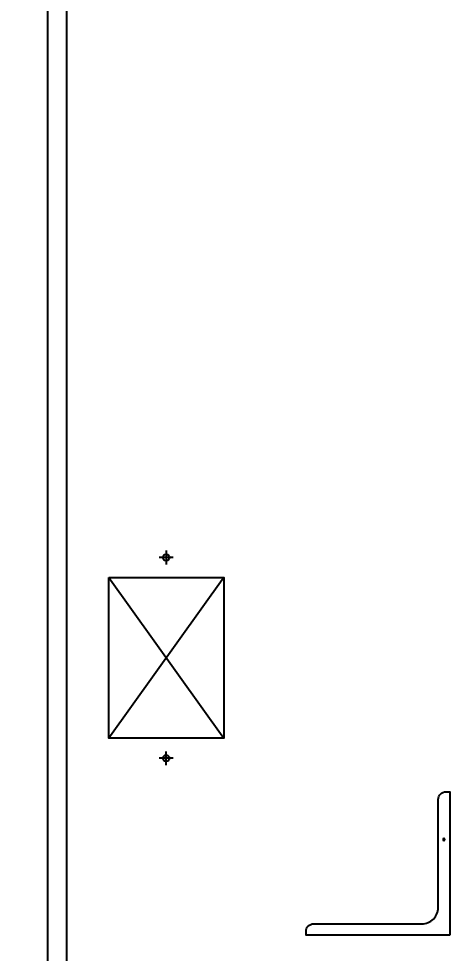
# Model space of a CAD drawing. Header units: millimetres. Extents: x 5544 to 245194, y -610088 to 30375.
# Drawn here: x 69416.5 to 69640.2, y -429.8 to 58.7 of the extents above; entities that cross this region are included whole.
import ezdxf
from ezdxf.enums import TextEntityAlignment as Align
from ezdxf.lldxf.tags import DXFTag

# ---------------------------------------------------------------- set-up
doc = ezdxf.new("R2010")
doc.units = ezdxf.units.MM
for name, color, linetype in [('0-중심선', 1, 'CENTER'), ('1.중심선', 1, 'CENTER'), ('15', 15, 'Continuous'), ('4', 4, 'Continuous'), ('BOM', 6, 'Continuous')]:
    doc.layers.add(name, color=color, linetype=linetype)
doc.layers.add('6', color=6, linetype='Continuous', lineweight=30)
doc.styles.add('ROMAND', font='gulim.ttc', dxfattribs={"oblique": 15})
doc.styles.get("Standard").update_dxf_attribs({"font": 'SYMBOL'})
tags = doc.linetypes.add('CENTER', pattern=[2, 1.25, -0.25, 0.25, -0.25]).pattern_tags.tags
tags[10:11] = [DXFTag(74, 4), DXFTag(75, 0), DXFTag(340, '0'), DXFTag(46, 1.0), DXFTag(50, 0.0), DXFTag(44, 0.0), DXFTag(45, 0.0)]
tags[8:9] = [DXFTag(74, 4), DXFTag(75, 0), DXFTag(340, '0'), DXFTag(46, 1.0), DXFTag(50, 0.0), DXFTag(44, 0.0), DXFTag(45, 0.0)]
tags[6:7] = [DXFTag(74, 4), DXFTag(75, 0), DXFTag(340, '0'), DXFTag(46, 1.0), DXFTag(50, 0.0), DXFTag(44, 0.0), DXFTag(45, 0.0)]
tags[4:5] = [DXFTag(74, 4), DXFTag(75, 0), DXFTag(340, '0'), DXFTag(46, 1.0), DXFTag(50, 0.0), DXFTag(44, 0.0), DXFTag(45, 0.0)]
tags = doc.linetypes.add('HIDDEN', pattern=[0.375, 0.25, -0.125]).pattern_tags.tags
tags[6:7] = [DXFTag(74, 4), DXFTag(75, 0), DXFTag(340, '0'), DXFTag(46, 1.0), DXFTag(50, 0.0), DXFTag(44, 0.0), DXFTag(45, 0.0)]
tags[4:5] = [DXFTag(74, 4), DXFTag(75, 0), DXFTag(340, '0'), DXFTag(46, 1.0), DXFTag(50, 0.0), DXFTag(44, 0.0), DXFTag(45, 0.0)]
doc.dimstyles.new('DIM-A-002-단면', dxfattribs={"dimscale": 330, "dimtxt": 1, "dimasz": 0.4, "dimexe": 0.2, "dimexo": 0.3, "dimgap": 0.4, "dimtad": 1, "dimdec": 0, "dimtxsty": 'ROMAND', "dimcen": 0, "dimclrd": 15, "dimclre": 15, "dimclrt": 3, "dimadec": 0, "dimazin": 0, "dimtfac": 1, "dimtmove": 0, "dimatfit": 3, "dimfxl": 1, "dimarcsym": 0})

# ---------------------------------------------------------------- blocks, each defined once
blk = doc.blocks.new('A$CB0754388')
blk.add_lwpolyline([(0, 98.13), (60, 98.13), (60, 14.13), (0, 14.13), (0, 98.13)])
for centre in [(30, 108.63), (30, 3.63)]:
    blk.add_circle(centre, 1.7)
at = {"layer": '0-중심선'}
for p, q in [((60, 98.13), (0, 14.13)), ((0, 98.13), (60, 14.13))]:
    blk.add_line(p, q, dxfattribs=at)
at = {"layer": '1.중심선'}
for p, q in [((33.63, 108.63), (26.37, 108.63)), ((30, 112.26), (30, 105)), ((30, 0), (30, 7.26)), ((33.63, 3.63), (26.37, 3.63))]:
    blk.add_line(p, q, dxfattribs=at)
blk = doc.blocks.new('A$CE61B8CFC')
for points in [[(0, 11.05), (580, 11.05), (580, 2311.05), (0, 2311.05)], [(10, 11.05), (570, 11.05), (570, 2311.05), (10, 2311.05)]]:
    blk.add_lwpolyline(points, close=True)
blk.add_blockref('A$CB0754388', (32, 1224.91))
blk = doc.blocks.new('판넬타입 일방형 측면')
at = {"xscale": -1}
blk.add_blockref('A$CE61B8CFC', (870, -835.93), dxfattribs=at)
blk = doc.blocks.new('EasyBMINFO')
at = {"color": 0}
blk.add_circle((0, 0), 0.5, dxfattribs=at)
blk.add_text('Info', height=0.25).set_placement((0, 0), align=Align.MIDDLE_CENTER)
at = {"flags": 1}
for tag, p in [('WEIGHT', (0, -5)), ('SPEC', (0, -3)), ('NAME', (0, -1)), ('ENAME', (0, -2)), ('MATERIAL', (0, -4)), ('USER1', (0, -9)), ('USER2', (0, -10)), ('PRICE', (0, -6)), ('MAKER', (0, -7)), ('REMARK', (0, -8)), ('USER3', (0, -11)), ('USER4', (0, -12)), ('USER5', (0, -13)), ('QTY', (0, -14))]:
    blk.add_attdef(tag, p, '', height=0.25, dxfattribs=at)
blk = doc.blocks.new('LY용 벽체브라켓')
at = {"layer": '4', "linetype": 'Continuous'}
blk.add_lwpolyline([(390671.22, -458636.28), (390746.22, -458636.28), (390746.22, -458634.28, 0.414214), (390742.22, -458630.28), (390685.72, -458630.28, -0.414214), (390677.22, -458621.78), (390677.22, -458565.28, 0.414214), (390673.22, -458561.28), (390671.22, -458561.28), (390671.22, -458636.28)], format="xyb", dxfattribs=at)
at = {"layer": 'BOM'}
blk.add_blockref('EasyBMINFO', (390674.22, -458586.28), dxfattribs=at)
blk = doc.blocks.new('*D2918')
at = {"layer": '15', "color": 15, "lineweight": -2, "ltscale": 600}
for p, q in [((65662.2, 8179.63), (61908.53, 8179.63)), ((61974.53, -1688.37), (61974.53, 8047.63)), ((74305.73, -1820.37), (61908.53, -1820.37))]:
    blk.add_line(p, q, dxfattribs=at)
at = {"layer": '15', "color": 15}
for points in [[(61996.53, 8047.63), (61952.53, 8047.63), (61974.53, 8179.63)], [(61952.53, -1688.37), (61996.53, -1688.37), (61974.53, -1820.37)]]:
    blk.add_solid(points, dxfattribs=at)
at = {"layer": 'Defpoints', "color": 0}
for p in [(61974.53, 8179.63), (65761.2, 8179.63), (74404.73, -1820.37)]:
    blk.add_point(p, dxfattribs=at)
at = {"layer": '15', "color": 3, "ltscale": 600, "insert": (61672.7, 3179.63), "char_height": 330, "attachment_point": 5, "rotation": 90, "style": 'ROMAND'}
blk.add_mtext('TRAVEL 10000', dxfattribs=at)

msp = doc.modelspace()

# ---------------------------------------------------------------- block references
at = {"xscale": -1}
msp.add_blockref('판넬타입 일방형 측면', (70301.49, -720.48), dxfattribs=at)
at = {"layer": '6', "linetype": 'HIDDEN', "xscale": -1}
msp.add_blockref('LY용 벽체브라켓', (460312.71, 458215.91), dxfattribs=at)

# ---------------------------------------------------------------- dimensions: what is measured, and where the dimension line sits
at = {"layer": '15', "ltscale": 600}
dim = msp.add_linear_dim(base=(61974.53, 8179.63), p1=(74404.73, -1820.37), p2=(65761.2, 8179.63), angle=90, text='TRAVEL <>', dimstyle='DIM-A-002-단면', dxfattribs=at)
dim.commit()
dim.dimension.update_dxf_attribs({"geometry": '*D2918', "text_midpoint": (61672.7, 3179.63)})

doc.saveas('drawing.dxf')
